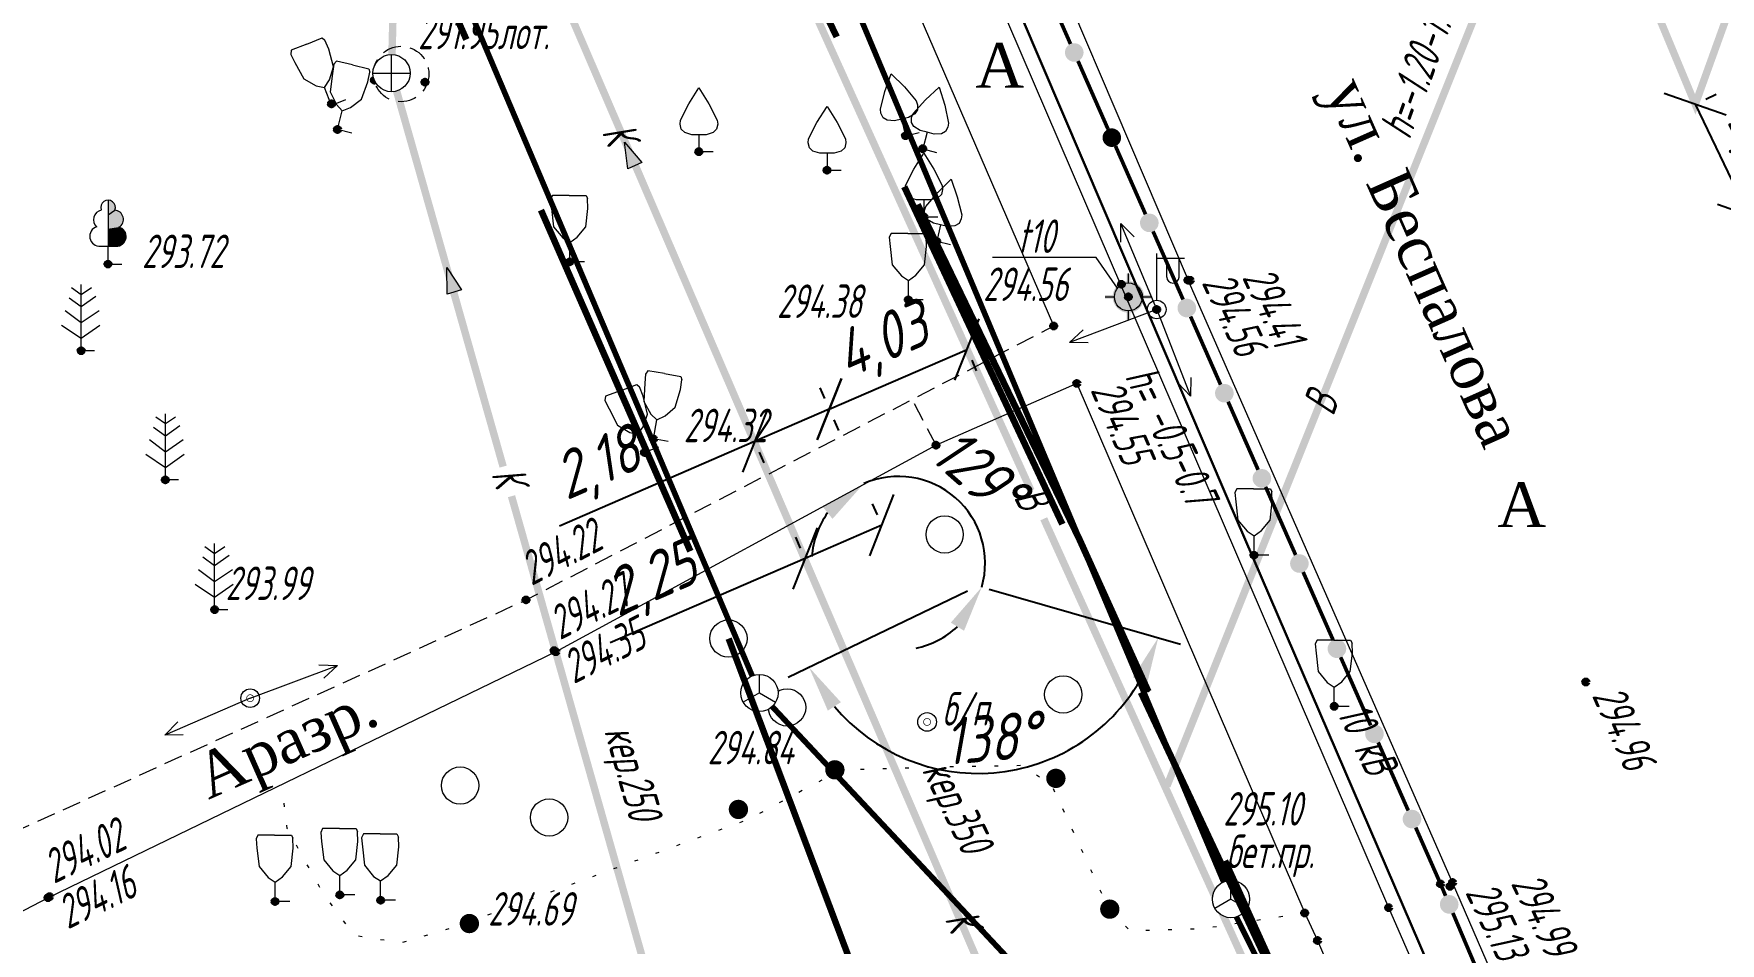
# Model space of a CAD drawing. Header units: metres. Extents: x 1687 to 3282, y 1191 to 1671.
# Drawn here: x 1969.23 to 2014.5, y 1267.86 to 1292.29 of the extents above; entities that cross this region are included whole.
import ezdxf

# ---------------------------------------------------------------- set-up
doc = ezdxf.new("R2010")
doc.units = ezdxf.units.M
doc.set_wipeout_variables(frame=1)
for name, pattern in [('71100000a', [1, 0, -1]), ('COMMUN', [6, 5, -1]), ('DASHED', [0.75, 0.5, -0.25])]:
    doc.linetypes.add(name, pattern=pattern)
for name, color, linetype, lineweight, transparency in [('31252100', 7, 'Continuous', 18, 0.65), ('51361800', 7, 'Continuous', 18, 0.65), ('51361960', 7, 'Continuous', 18, 0.65), ('51472300', 7, 'Continuous', 18, 0.65), ('51478610', 7, 'Continuous', 18, 0.65), ('71100000', 7, 'Continuous', 18, 0.65), ('71133100', 7, 'Continuous', 18, 0.65), ('71133200', 7, 'Continuous', 18, 0.65), ('71133300', 7, 'Continuous', 18, 0.65), ('71133600', 7, 'Continuous', 18, 0.65), ('82211000', 7, 'Continuous', 18, 0.65), ('Commun', 7, 'Continuous', 18, 0.65), ('ELE_SKLAD', 7, 'Continuous', 18, 0.65), ('GEO_POINTS', 7, 'Continuous', 18, 0.65), ('Otm', 7, 'Continuous', 18, 0.65), ('Sit', 7, 'Continuous', 18, 0.65), ('Text', 7, 'Continuous', 18, 0.65), ('Text_com', 7, 'Continuous', 18, 0.65), ('Us_znak', 7, 'Continuous', 18, 0.65), ('Us_znak_fon', 7, 'Continuous', 18, 0.65)]:
    doc.layers.add(name, color=color, linetype=linetype, lineweight=lineweight, transparency=transparency)
doc.styles.add('eskd', font='ESKD1.shx', dxfattribs={"width": 1.2, "oblique": 15})
doc.styles.get("Standard").update_dxf_attribs({"font": 'GOST_0.TTF', "oblique": 15})
doc.styles.add('style1', font='times.ttf', dxfattribs={"height": 1})
doc.linetypes.add('KABELww_500', pattern='A,0.0001,-0.4,[131,ltypeshp.shx,S=0.4,R=90,X=0.4,Y=-0.4],0.2,[131,ltypeshp.shx,S=0.2,R=90,X=0.4,Y=-0.2],3.6,[131,ltypeshp.shx,S=0.2,R=-90,X=-0.4,Y=0.2],0.2,[131,ltypeshp.shx,S=0.4,R=-90,X=-0.4,Y=0.4],-0.8,4,-0.4', length=9.6001)
doc.linetypes.add('ПОДЗ_ЛИНИИ_СВЯЗИ', pattern='A,4.8,-0.2,[133,ltypeshp.shx,S=0.2,R=0,X=-0.2,Y=0],-0.2,4.8,-2', length=12)
doc.dimstyles.new('ISO-25', dxfattribs={"dimtxt": 2.5, "dimasz": 2.5, "dimexe": 1.25, "dimexo": 0.625, "dimtad": 1, "dimtxsty": 'Standard', "dimcen": 2.5, "dimadec": 0, "dimazin": 0, "dimtfac": 1, "dimtmove": 0, "dimatfit": 3, "dimfxl": 1, "dimarcsym": 0})

# ---------------------------------------------------------------- blocks, each defined once
blk = doc.blocks.new('71133200')
for p, q in [((-0.9241449999999998, 3.560442), (-1.024145, 3.360442)), ((-1.024145, 3.360442), (-0.977382, 2.864397)), ((-0.977382, 2.864397), (-0.8618989999999997, 1.88241)), ((-0.02414499999999986, 3.560442), (-0.9241449999999998, 3.560442)), ((-0.02414499999999986, 3.560442), (0.875855, 3.560442)), ((0.8618990000000002, 1.88241), (0.9759740000000008, 2.864397)), ((0.875855, 3.560442), (0.9581639999999996, 3.395824)), ((0.9759740000000008, 2.864397), (0.9581639999999996, 3.395824)), ((-0.8618989999999997, 1.88241), (-0.3746159999999996, 1.28565)), ((0.4013749999999998, 1.321765000000001), (0.8618990000000002, 1.88241)), ((-0.3746159999999996, 1.28565), (0, 1.039723)), ((0, 1.039723), (0.4013749999999998, 1.321765000000001)), ((0, 0), (0, 1.039723)), ((0.7999999999999998, 0), (0, 0))]:
    blk.add_line(p, q)
at = {"style": 'eskd', "oblique": 14.99997778074544}
blk.add_attdef('Z', (1.873004, -0.2393559999999995), '', height=2, dxfattribs=at)
blk = doc.blocks.new('71133300')
for p, q in [((0, 0.9100000000000001), (0, 0)), ((0, 0), (0.7600000000000016, 0))]:
    blk.add_line(p, q)
blk.add_lwpolyline([(0, 0.9100000000000001), (-0.384999999999998, 0.9100000000000001), (-0.759999999999998, 1.03), (-0.9499999999999993, 1.21), (-1.009999999999998, 1.470000000000001), (-0.9899999999999984, 1.69), (-0.5399999999999991, 2.569999999999999), (0, 3.42), (0.5400000000000027, 2.569999999999999), (0.990000000000002, 1.69), (1.010000000000002, 1.470000000000001), (0.9500000000000011, 1.21), (0.7600000000000016, 1.03), (0.3850000000000016, 0.9100000000000001)], close=True)
at = {"style": 'eskd', "oblique": 15}
blk.add_attdef('Z', (1.770349589240578, -0.6904754853755968), '', height=2, dxfattribs=at)
blk = doc.blocks.new('71133600')
for p, q in [((-0.519999999999996, 3.393115678837148), (0, 3.023115678837144)), ((0, 3.023115678837144), (0.5500000000000114, 3.393115678837148)), ((-0.8599999999999994, 2.162792119360745), (0, 1.512792119360768)), ((0, 1.512792119360768), (0.960000000000008, 2.162792119360745))]:
    blk.add_line(p, q)
for points in [[(-0.6400000000000006, 2.838286342213593), (0, 2.368286342213594), (0, 2.368286342213594), (0.7800000000000011, 2.928286342213596)], [(0.710000000000008, 0), (0, 0), (0, 3.550000000000011)], [(-1.049999999999997, 1.380285714285719), (0, 0.6702857142857113), (1, 1.380285714285719)]]:
    blk.add_lwpolyline(points)
at = {"style": 'eskd', "oblique": 14.99997778074544}
blk.add_attdef('Z', (2.032692000000011, -0.1906359999999836), '', height=2, dxfattribs=at)
blk = doc.blocks.new('51478610')
at = {"style": 'eskd', "oblique": 14.99997778074544}
blk.add_attdef('Z', (1.107963238972067, -0.7778486796127226), '', height=2, dxfattribs=at)
at = {"color": 7}
blk.add_wipeout([(0.5, 0.04924570167858211), (0.4807852804032304, 0.14584462033754608), (0.4430942521080563, 0.23683881202754353), (0.3883753601944888, 0.31873142099205864), (0.3187314209920586, 0.3883753601944888), (0.2368388120275438, 0.4430942521080563), (0.1458446203375463, 0.48078528040323043), (0.04924570167858211, 0.5), (-0.04924570167858211, 0.5), (-0.1458446203375461, 0.48078528040323043), (-0.2368388120275435, 0.4430942521080563), (-0.3187314209920586, 0.3883753601944888), (-0.388375360194489, 0.3187314209920584), (-0.4430942521080565, 0.2368388120275433), (-0.4807852804032304, 0.14584462033754564), (-0.5, 0.049245701678581666), (-0.5, -0.049245701678582776), (-0.4807852804032302, -0.14584462033754697), (-0.4430942521080559, -0.23683881202754442), (-0.3883753601944884, -0.3187314209920593), (-0.3187314209920578, -0.3883753601944897), (-0.2368388120275426, -0.443094252108057), (-0.145844620337545, -0.4807852804032309), (-0.04924570167858078, -0.5000000000000001), (0.04924570167858366, -0.4999999999999998), (0.1458446203375476, -0.48078528040323), (0.2368388120275451, -0.4430942521080554), (0.31873142099206, -0.3883753601944877), (0.3883753601944901, -0.3187314209920571), (0.4430942521080572, -0.23683881202754176), (0.4807852804032311, -0.14584462033754408), (0.5, -0.04924570167857989)], dxfattribs=at)
at = {"color": 7, "const_width": 0.375}
blk.add_lwpolyline([(0.01250000000000018, 0.01250000000000018, 0.9999999999999999), (-0.01250000000000018, -0.01250000000000018, 0.9999999999999999), (0.01250000000000018, 0.01250000000000018)], format="xyb", close=True, dxfattribs=at)
blk.add_circle((0, 0), 0.5)
blk = doc.blocks.new('51472300')
for p, q in [((0, 0.5), (0, 3)), ((0, 2.75), (1.5, 2.75)), ((0.5381036342397927, 1.739763314943727), (0.5381036333739759, 2.75)), ((1.200000000865817, 1.739763314943738), (1.2, 2.75))]:
    blk.add_line(p, q)
at = {"color": 7}
for radius in [0.5, 0.05]:
    blk.add_circle((0, 0), radius, dxfattribs=at)
blk.add_arc((0.8690518175528048, 1.752226744164595), 0.3311827850389065, 182.1567261043474, 357.8432738956525)
at = {"oblique": 15}
blk.add_attdef('Z', (1.020656, -1.366005), '', height=2, dxfattribs=at)
blk = doc.blocks.new('71133100')
for p, q in [((-0.3900000000000006, 0.9599999999999795), (0.4299999999999926, 0.9599999999999795)), ((0, 0.9599999999999795), (0, 0)), ((0, 0), (0.75, 0))]:
    blk.add_line(p, q)
for centre, radius, start, end in [((-0.2600000000000051, 2.379999999999995), 0.52, 101.0899999999998, 227.21), ((0.009999999999990905, 3.039999999999992), 0.39, 339.5199999999999, 198.6199999999998), ((0.3299999999999983, 2.399999999999977), 0.5, 301.8700000000003, 85.62000000000019), ((-0.439004260884488, 1.495301853522051), 0.5375402235824269, 107.1058163821727, 275.2305686856806), ((0.4599999999999937, 1.47999999999999), 0.52, 267.0399999999998, 76.69999999999958)]:
    blk.add_arc(centre, radius, start, end)
at = {"style": 'eskd', "oblique": 14.99997778074544}
blk.add_attdef('Z', (1.702494000000002, -0.1733319999999878), '', height=2, dxfattribs=at)
blk = doc.blocks.new('*U54')
at = {"layer": '82211000', "linetype": 'Continuous', "ltscale": 0.5}
for points in [[(5192408.501337795, 4968896.596593067, 1), (5192408.702822406, 4968896.138986301, 1)], [(5192409.508760846, 4968894.30855924, 1), (5192409.710245457, 4968893.850952473, 1)], [(5192410.516183897, 4968892.020525412, 1), (5192410.717668508, 4968891.562918645, 1)], [(5192411.523606949, 4968889.732491584, 1), (5192411.72509156, 4968889.274884818, 1)], [(5192412.53103, 4968887.444457757, 1), (5192412.732514611, 4968886.986850991, 1)], [(5192413.538453052, 4968885.15642393, 1), (5192413.739937663, 4968884.698817164, 1)], [(5192414.545876103, 4968882.868390102, 1), (5192414.747360715, 4968882.410783336, 1)], [(5192415.553299156, 4968880.580356275, 1), (5192415.754783767, 4968880.122749508, 1)], [(5192416.560722207, 4968878.292322447, 1), (5192416.762206818, 4968877.83471568, 1)], [(5192417.568145258, 4968876.004288619, 1), (5192417.76962987, 4968875.546681853, 1)], [(5192418.571062081, 4968873.714308754, 1), (5192418.76603206, 4968873.253888611, 1)]]:
    blk.add_hatch(color=256, dxfattribs=at).paths.add_polyline_path(points, flags=0)
at = {"layer": '82211000', "linetype": 'Continuous', "ltscale": 0.5, "const_width": 0.1}
for points in [[(5192407.695399354, 4968898.427020129), (5192408.501337796, 4968896.596593067)], [(5192408.702822406, 4968896.138986302), (5192409.508760847, 4968894.30855924)], [(5192409.710245457, 4968893.850952474), (5192410.516183899, 4968892.020525413)], [(5192410.717668509, 4968891.562918647), (5192411.52360695, 4968889.732491585)], [(5192411.725091562, 4968889.27488482), (5192412.531030003, 4968887.444457758)], [(5192412.732514613, 4968886.986850993), (5192413.538453055, 4968885.156423931)], [(5192413.739937665, 4968884.698817166), (5192414.545876106, 4968882.868390104)], [(5192414.747360717, 4968882.410783338), (5192415.553299158, 4968880.580356277)], [(5192415.754783768, 4968880.122749511), (5192416.56072221, 4968878.292322449)], [(5192416.76220682, 4968877.834715683), (5192417.568145261, 4968876.004288621)], [(5192418.766032063, 4968873.253888614), (5192419.545911977, 4968871.412208045)]]:
    blk.add_lwpolyline(points, dxfattribs=at)
at = {"layer": '82211000', "linetype": 'Continuous', "ltscale": 0.5}
blk.add_lwpolyline([(5192417.769629871, 4968875.546681856, 0.1, 0.1, 0), (5192418.43619964, 4968874.03278541, 0.1, 0.1, 0), (5192418.571062085, 4968873.714308756, 0, 0, 0)], format="xyseb", dxfattribs=at)
blk = doc.blocks.new('51361800a')
at = {"style": 'eskd', "oblique": 15}
for tag, p in [('Z', (1.722340248429532, 1.399999999999949)), ('Z1', (1.722340248429532, -1.000000000000057)), ('Z2', (1.722340248429532, -3.400000000000063))]:
    blk.add_attdef(tag, p, '', height=2, dxfattribs=at)
at = {"color": 7}
blk.add_wipeout([(-0.09849140335716426, 1), (-0.2916892406750923, 0.9615705608064609), (-0.4736776240550874, 0.8861885042161126), (-0.6374628419841171, 0.7767507203889776), (-0.7767507203889779, 0.6374628419841168), (-0.886188504216113, 0.4736776240550866), (-0.9615705608064608, 0.2916892406750913), (-1, 0.09849140335716333), (-1, -0.09849140335716555), (-0.9615705608064604, -0.29168924067509416), (-0.8861885042161118, -0.47367762405508906), (-0.7767507203889766, -0.6374628419841184), (-0.6374628419841155, -0.7767507203889794), (-0.47367762405508557, -0.886188504216114), (-0.29168924067509006, -0.9615705608064617), (-0.0984914033571616, -1.0000000000000002), (0.09849140335716737, -0.9999999999999996), (0.29168924067509533, -0.96157056080646), (0.47367762405509045, -0.8861885042161108), (0.6374628419841197, -0.7767507203889754), (0.7767507203889802, -0.637462841984114), (0.8861885042161145, -0.47367762405508373), (0.9615705608064623, -0.2916892406750884), (1, -0.09849140335715978), (0.9999999999999994, 0.0984914033571691), (0.9615705608064595, 0.29168924067509705), (0.8861885042161098, 0.47367762405509195), (0.7767507203889744, 0.6374628419841213), (0.6374628419841127, 0.7767507203889812), (0.47367762405508246, 0.8861885042161153), (0.29168924067508656, 0.9615705608064626), (0.09849140335715804, 1.0000000000000009)], dxfattribs=at)
for p, q in [((0, -1), (0, 1)), ((-1, 0), (1, 0))]:
    blk.add_line(p, q)
blk.add_circle((0, 0), 1)
blk = doc.blocks.new('51361960a')
at = {"style": 'eskd', "oblique": 15}
for tag, p in [('Z', (1.722340248429532, 1.399999999999949)), ('Z1', (1.722340248429532, -1.000000000000057)), ('Z2', (1.722340248429532, -3.400000000000063))]:
    blk.add_attdef(tag, p, '', height=2, dxfattribs=at)
at = {"color": 7}
blk.add_wipeout([(-0.09849140335716426, 1), (-0.2916892406750923, 0.9615705608064609), (-0.4736776240550874, 0.8861885042161126), (-0.6374628419841171, 0.7767507203889776), (-0.7767507203889779, 0.6374628419841168), (-0.886188504216113, 0.4736776240550866), (-0.9615705608064608, 0.2916892406750913), (-1, 0.09849140335716333), (-1, -0.09849140335716555), (-0.9615705608064604, -0.29168924067509416), (-0.8861885042161118, -0.47367762405508906), (-0.7767507203889766, -0.6374628419841184), (-0.6374628419841155, -0.7767507203889794), (-0.47367762405508557, -0.886188504216114), (-0.29168924067509006, -0.9615705608064617), (-0.0984914033571616, -1.0000000000000002), (0.09849140335716737, -0.9999999999999996), (0.29168924067509533, -0.96157056080646), (0.47367762405509045, -0.8861885042161108), (0.6374628419841197, -0.7767507203889754), (0.7767507203889802, -0.637462841984114), (0.8861885042161145, -0.47367762405508373), (0.9615705608064623, -0.2916892406750884), (1, -0.09849140335715978), (0.9999999999999994, 0.0984914033571691), (0.9615705608064595, 0.29168924067509705), (0.8861885042161098, 0.47367762405509195), (0.7767507203889744, 0.6374628419841213), (0.6374628419841127, 0.7767507203889812), (0.47367762405508246, 0.8861885042161153), (0.29168924067508656, 0.9615705608064626), (0.09849140335715804, 1.0000000000000009)], dxfattribs=at)
blk.add_wipeout([(-0.09849140335716426, 1), (-0.2916892406750923, 0.9615705608064609), (-0.4736776240550874, 0.8861885042161126), (-0.6374628419841171, 0.7767507203889776), (-0.7767507203889779, 0.6374628419841168), (-0.886188504216113, 0.4736776240550866), (-0.9615705608064608, 0.2916892406750913), (-1, 0.09849140335716333), (-1, -0.09849140335716555), (-0.9615705608064604, -0.29168924067509416), (-0.8861885042161118, -0.47367762405508906), (-0.7767507203889766, -0.6374628419841184), (-0.6374628419841155, -0.7767507203889794), (-0.47367762405508557, -0.886188504216114), (-0.29168924067509006, -0.9615705608064617), (-0.0984914033571616, -1.0000000000000002), (0.09849140335716737, -0.9999999999999996), (0.29168924067509533, -0.96157056080646), (0.47367762405509045, -0.8861885042161108), (0.6374628419841197, -0.7767507203889754), (0.7767507203889802, -0.637462841984114), (0.8861885042161145, -0.47367762405508373), (0.9615705608064623, -0.2916892406750884), (1, -0.09849140335715978), (0.9999999999999994, 0.0984914033571691), (0.9615705608064595, 0.29168924067509705), (0.8861885042161098, 0.47367762405509195), (0.7767507203889744, 0.6374628419841213), (0.6374628419841127, 0.7767507203889812), (0.47367762405508246, 0.8861885042161153), (0.29168924067508656, 0.9615705608064626), (0.09849140335715804, 1.0000000000000009)], dxfattribs=at)
for q in [(0, 1), (-0.8670139439850004, -0.4982838758534456), (0.8670139439850004, -0.4982838758534456)]:
    blk.add_line((0, 0), q)
blk.add_circle((0, 0), 1)
blk = doc.blocks.new('31252100a')
blk.add_circle((0, 0), 1)
blk = doc.blocks.new('KOVER')
at = {"layer": 'Us_znak', "lineweight": -2}
blk.add_hatch(color=0, dxfattribs=at).paths.add_polyline_path([(-0.21, 0, 1), (0.21, 0, 1)])
at = {"layer": 'Us_znak_fon', "true_color": 0xffffff}
blk.add_hatch(color=7, dxfattribs=at).paths.add_polyline_path([(-0.2599999999999909, 0, 1), (0.2599999999999909, 0, 1)])
at = {"layer": 'Us_znak', "color": 0, "lineweight": -2}
blk.add_circle((0, 0), 0.21, dxfattribs=at)
blk = doc.blocks.new('NAPR')
at = {"layer": 'Us_znak', "color": 0, "linetype": 'Continuous', "lineweight": -2}
for p, q in [((-0.190689736049535, 2.037790713467984), (0, 2.5)), ((0.1889376125436684, 2.037071734972415), (0, 2.500000000007276))]:
    blk.add_line(p, q, dxfattribs=at)
blk.add_lwpolyline([(0, 0), (0, 2.5)], dxfattribs=at)
blk = doc.blocks.new('POINT')
at = {"layer": 'Us_znak', "linetype": 'Continuous', "lineweight": -2}
h = blk.add_hatch(color=0, dxfattribs=at)
edge = h.paths.add_edge_path()
edge.add_arc((0, 0), 0.05, 0, 360)
at = {"layer": 'Us_znak_fon', "linetype": 'Continuous', "true_color": 0xffffff}
blk.add_hatch(color=7, dxfattribs=at).paths.add_polyline_path([(-0.422048575401277, 0.05000000000291038, -0.3467079223857262), (-0.0499999999992724, 0.422048575404915), (-0.04999999999563443, 0.625000000007276), (0.05000000000291038, 0.625), (0.0499999999992724, 0.422048575404915, -0.3467079223857263), (0.422048575401277, 0.05000000000291038), (0.625, 0.05000000000291038), (0.625, -0.04999999999563443), (0.422048575401277, -0.05000000000291038, -0.3467079223857263), (0.0499999999992724, -0.422048575404915), (0.0499999999992724, -0.624999999992724), (-0.04999999999563443, -0.624999999992724), (-0.0499999999992724, -0.422048575404915, -0.3467079223857263), (-0.422048575401277, -0.05000000000291038), (-0.625, -0.04999999999563443), (-0.625, 0.05000000000291038)])
at = {"layer": 'Us_znak', "color": 0, "linetype": 'Continuous', "lineweight": -2}
for p, q in [((0, 0.375), (0, 0.625)), ((-0.625, 0), (-0.375, 0)), ((0.375, 0), (0.625, 0)), ((0, -0.625), (0, -0.375))]:
    blk.add_line(p, q, dxfattribs=at)
for radius in [0.375, 0.05]:
    blk.add_circle((0, 0), radius, dxfattribs=at)
blk = doc.blocks.new('A$C52264BE2')
at = {"layer": 'Sit'}
h = blk.add_hatch(color=32, dxfattribs=at)
h.dxf.hatch_style = 1
h.paths.add_polyline_path([(1.671724021434784e-06, 0.3742285314947367), (0.7135422918945551, 0.4429369093850255), (0.1499244915321469, -3.304332494735718e-06)])
at = {"layer": 'Sit', "color": 32, "elevation": 285.3083263492}
blk.add_lwpolyline([(1.671724021434784e-06, 0.3742285314947367), (0.7135422918945551, 0.4429369093850255), (0.1499244915321469, -3.304332494735718e-06), (1.671724021434784e-06, 0.3742285305634141)], dxfattribs=at)
blk = doc.blocks.new('_Oblique')
at = {"color": 0, "linetype": 'ByBlock', "lineweight": -2}
blk.add_line((-0.5, -0.5), (0.5, 0.5), dxfattribs=at)
blk = doc.blocks.new('*D116')
at = {"color": 0, "lineweight": -2, "transparency": 16777216}
for p, q in [((2014.114752681583, 1290.533440732169), (2014.396298049282, 1290.669044773137)), ((2013.833207313884, 1290.3978366912), (2015.265948623016, 1287.423134198445)), ((2015.547493990716, 1287.558738239414), (2015.829039358415, 1287.694342280382))]:
    blk.add_line(p, q, dxfattribs=at)
at = {"layer": 'Defpoints', "color": 0, "transparency": 16777216}
for p in [(2013.833207313884, 1290.3978366912, 289.2825711226045), (2015.265948623016, 1287.423134198445), (2015.265948623016, 1287.423134198445)]:
    blk.add_point(p, dxfattribs=at)
at = {"color": 0, "lineweight": -2, "transparency": 16777216, "xscale": 1.25, "yscale": 1.25, "zscale": 1.25}
for p, rotation in [((2013.833207313884, 1290.3978366912), 115.7174140466371), ((2015.265948623016, 1287.423134198445), 295.7174140466371)]:
    blk.add_blockref('_Oblique', p, dxfattribs=dict(at, rotation=rotation))
at = {"color": 0, "transparency": 16777216, "insert": (2015.478677681857, 1289.35797878002), "char_height": 1.25, "attachment_point": 5, "rotation": 295.71741404663715}
blk.add_mtext('3,3', dxfattribs=at)
blk = doc.blocks.new('*D117')
at = {"color": 0, "lineweight": -2, "transparency": 16777216}
for p, q in [((1990.58507597578, 1282.208234422459), (1994.282904679829, 1283.810452950822)), ((1994.407145650419, 1283.523711898256), (1994.531386621008, 1283.236970845689)), ((1990.460835005191, 1282.494975475025), (1990.336594034602, 1282.781716527592))]:
    blk.add_line(p, q, dxfattribs=at)
at = {"layer": 'Defpoints', "color": 0, "transparency": 16777216}
for p in [(1994.282904679829, 1283.810452950822), (1994.282904679829, 1283.810452950822), (1990.58507597578, 1282.208234422459)]:
    blk.add_point(p, dxfattribs=at)
at = {"color": 0, "lineweight": -2, "transparency": 16777216, "xscale": 1.25, "yscale": 1.25, "zscale": 1.25}
for p, rotation in [((1994.282904679829, 1283.810452950822), 23.42642413106863), ((1990.58507597578, 1282.208234422459), 203.4264241310686)]:
    blk.add_blockref('_Oblique', p, dxfattribs=dict(at, rotation=rotation))
at = {"color": 0, "transparency": 16777216, "insert": (1992.02399512486, 1283.95558916011), "char_height": 1.25, "attachment_point": 5, "rotation": 23.42642413106862}
blk.add_mtext('4,03', dxfattribs=at)
blk = doc.blocks.new('*D195')
at = {"color": 0, "lineweight": -2, "transparency": 16777216}
for p, q in [((1994.878021777976, 1277.372650207735), (2000.017787112835, 1275.899160295257)), ((1994.296077266961, 1277.323165878184), (1989.47889601566, 1275.00300963092))]:
    blk.add_line(p, q, dxfattribs=at)
blk.add_arc((1994.577622634659, 1277.458769919153), 5.03430841433405, 219.980542680695, 329.7401066435711, dxfattribs=at)
at = {"color": 0, "transparency": 16777216}
for points in [[(1998.734409958873, 1275.003697106101), (1999.117588042078, 1274.840033830859), (1999.416988826202, 1276.071399718093)], [(1990.544998441815, 1274.111083147668), (1990.895041452647, 1274.337094213059), (1990.041986751059, 1275.274217712858)]]:
    blk.add_solid(points, dxfattribs=at)
at = {"layer": 'Defpoints', "color": 0, "transparency": 16777216}
for p in [(2084.220923617706, 1320.634738177579, 292.9877410647957), (1992.438224675386, 1278.072101677782, 291.130416387827), (1994.577622634659, 1277.458769919153, 291.1930625278905), (1994.577622634659, 1277.458769919153, 291.1930625278905), (1993.006291408853, 1272.675969548091)]:
    blk.add_point(p, dxfattribs=at)
at = {"color": 0, "transparency": 16777216, "insert": (1994.924732790867, 1273.37669278573), "char_height": 1.25, "attachment_point": 5, "rotation": 4.860324662134145}
blk.add_mtext('138°', dxfattribs=at)
blk = doc.blocks.new('*D196')
at = {"color": 0, "lineweight": -2, "transparency": 16777216}
blk.add_line((1994.878021777977, 1277.372650207736), (1995.279183186492, 1277.257643539101), dxfattribs=at)
for start, end in [(344.0032352776352, 113.4264241310712), (144.5401193410968, 175.6538145511223), (281.775844857584, 312.8895400676096)]:
    blk.add_arc((1992.438224675387, 1278.072101677782), 2.3303996889566, start, end, dxfattribs=at)
at = {"color": 0, "transparency": 16777216}
for points in [[(1990.409001871637, 1279.58598655676), (1990.671124149198, 1279.262099195602), (1991.511725093891, 1280.210409708861)], [(1993.846733264389, 1276.47371439155), (1994.201796132377, 1276.255674324391), (1994.678384899859, 1277.429882961937)]]:
    blk.add_solid(points, dxfattribs=at)
at = {"layer": 'Defpoints', "color": 0, "transparency": 16777216}
for p in [(1968.318069133726, 1333.740040806636, 289.5427828782886), (1994.511954921093, 1279.135307009941), (1992.438224675387, 1278.072101677782, 291.130416387827), (1992.438224675387, 1278.072101677782, 291.130416387827), (1994.57762263466, 1277.458769919154, 291.1930625278905)]:
    blk.add_point(p, dxfattribs=at)
at = {"color": 0, "transparency": 16777216, "insert": (1994.594408413443, 1280.527715667159), "char_height": 1.25, "attachment_point": 5, "rotation": 318.71482970435045}
blk.add_mtext('129°', dxfattribs=at)
blk = doc.blocks.new('*D197')
at = {"color": 0, "lineweight": -2, "transparency": 16777216}
for p, q in [((1991.877392386265, 1279.366470517085), (1991.747882579639, 1279.665371741806)), ((1989.815722799, 1278.473177323578), (1989.686212992374, 1278.772078548299)), ((1991.996364520818, 1279.091889636673), (1989.934694933552, 1278.198596443166)), ((1989.934694933552, 1278.198596443166), (1984.702437195579, 1275.931530831453))]:
    blk.add_line(p, q, dxfattribs=at)
at = {"layer": 'Defpoints', "color": 0, "transparency": 16777216}
for p in [(1991.996364520818, 1279.091889636673), (1992.001633356855, 1279.079729464518), (1989.93996376959, 1278.186436271011)]:
    blk.add_point(p, dxfattribs=at)
at = {"color": 0, "lineweight": -2, "transparency": 16777216, "xscale": 1.25, "yscale": 1.25, "zscale": 1.25}
for p, rotation in [((1991.996364520818, 1279.091889636673), 23.42642413107235), ((1989.934694933552, 1278.198596443166), 203.4264241310723)]:
    blk.add_blockref('_Oblique', p, dxfattribs=dict(at, rotation=rotation))
at = {"color": 0, "transparency": 16777216, "insert": (1985.838438684827, 1277.547635496157), "char_height": 1.25, "attachment_point": 5, "rotation": 23.42642413107235}
blk.add_mtext('2,25', dxfattribs=at)
blk = doc.blocks.new('*D198')
at = {"color": 0, "lineweight": -2, "transparency": 16777216}
for p, q in [((1990.58507597578, 1282.208234422459), (1988.580729270576, 1281.339778448598)), ((1990.70931694637, 1281.921493369892), (1990.833557916959, 1281.634752317325)), ((1988.580729270576, 1281.339778448598), (1983.337650714542, 1279.068024324632)), ((1988.704970241165, 1281.053037396032), (1988.829211211755, 1280.766296343465))]:
    blk.add_line(p, q, dxfattribs=at)
at = {"layer": 'Defpoints', "color": 0, "transparency": 16777216}
for p in [(1990.58507597578, 1282.208234422459), (1990.58507597578, 1282.208234422459), (1988.580729270576, 1281.339778448598)]:
    blk.add_point(p, dxfattribs=at)
at = {"color": 0, "lineweight": -2, "transparency": 16777216, "xscale": 1.25, "yscale": 1.25, "zscale": 1.25}
for p, rotation in [((1990.58507597578, 1282.208234422459), 23.42642413107257), ((1988.580729270576, 1281.339778448598), 203.4264241310726)]:
    blk.add_blockref('_Oblique', p, dxfattribs=dict(at, rotation=rotation))
at = {"color": 0, "transparency": 16777216, "insert": (1984.39172618877, 1280.648631569168), "char_height": 1.25, "attachment_point": 5, "rotation": 23.42642413107257}
blk.add_mtext('2,18', dxfattribs=at)

msp = doc.modelspace()

# ---------------------------------------------------------------- hatches: boundary and pattern name
at = {"layer": 'Sit'}
h = msp.add_hatch(color=256, dxfattribs=at)
h.dxf.hatch_style = 1
h.paths.add_polyline_path([(1971.620966322701, 1287.380791452213), (1971.226301707308, 1287.257732510998), (1971.225464261118, 1287.821347848943, -0.5228034072683153), (1971.403938346523, 1287.555435275159, -0.3043793224776067)])
h.paths.add_polyline_path([(1971.620966322701, 1287.380791452213), (1971.226301707308, 1287.257732510998), (1971.226601132173, 1287.056214848033), (1971.50711217707, 1287.099400043919, -0.01099696676183014), (1971.51818038335, 1287.0965252197, 0.3365076335273809)])
h = msp.add_hatch(color=256, dxfattribs=at)
h.dxf.hatch_style = 1
h.paths.add_polyline_path([(1971.50711217707, 1287.099400043919), (1971.226601132173, 1287.056214848033), (1971.226959289032, 1286.815169672913), (1971.704730622451, 1286.882830173208, 0.3087846889623667)])
h = msp.add_hatch(color=256, dxfattribs=at)
h.dxf.hatch_style = 1
h.paths.add_polyline_path([(1971.704730622451, 1286.882830173208), (1971.226959289032, 1286.815169672913), (1971.227105851266, 1286.716530659667), (1971.62404640017, 1286.655689391739, 0.2457748017086926)])
h = msp.add_hatch(color=256, dxfattribs=at)
h.dxf.hatch_style = 1
h.paths.add_polyline_path([(1971.401230011116, 1286.689841689042), (1971.227105851266, 1286.716530659667), (1971.227299245055, 1286.586373537279), (1971.43387316538, 1286.58672042141, 0.05810542000629457), (1971.49397454502, 1286.590597430675)])
h = msp.add_hatch(color=256, dxfattribs=at)
h.dxf.hatch_style = 1
h.paths.add_polyline_path([(1971.62404640017, 1286.655689391739), (1971.401230011116, 1286.689841689042), (1971.49397454502, 1286.590597430675, 0.1427036652713423)])

# ---------------------------------------------------------------- linework, layer by layer
msp.add_line((1998.915128007452, 1275.175425206998), (1999.157612495202, 1274.610951897538))
at = {"color": 192, "linetype": 'ПОДЗ_ЛИНИИ_СВЯЗИ', "lineweight": 60, "ltscale": 0.4, "const_width": 0.15, "flags": 128}
for points, elevation in [([(1947.97291465288, 1370.624596554286), (1988.709690229017, 1274.585269747733), (2003.908030525762, 1258.353701247333), (2021.278813751395, 1216.797030316166)], 290.4811040063), ([(1971.987581194359, 1338.976477750077), (2001.171832085568, 1269.507340902894)], 290.0736905923), ([(2007.880588190611, 1255.720735930337), (2001.514378152769, 1268.566835929139)], 295.6194732103)]:
    msp.add_lwpolyline(points, dxfattribs=dict(at, elevation=elevation))
at = {"layer": '71100000', "linetype": '71100000a', "ltscale": 0.5, "elevation": 294.5481660368, "flags": 128}
msp.add_lwpolyline([(2003.349582635778, 1268.669518938719), (2000.590454546716, 1268.245700458496), (1998.652170183118, 1268.193906835711), (1998.076931317318, 1268.807928947232), (1996.556089963745, 1272.113278503961), (1995.742668526228, 1272.634438461124), (1993.570464028958, 1272.592603744439), (1990.884317124243, 1272.51092099069), (1988.383147658761, 1271.173137633561), (1981.464635315332, 1268.638409139088), (1980.715040374528, 1268.350830113015), (1979.086869781818, 1267.867151407956), (1977.828196225669, 1268.073141136638), (1976.990679970923, 1269.211640209391), (1976.030251136031, 1270.94401623538), (1975.887297863122, 1272.128041299491)], dxfattribs=at)
at = {"layer": 'Commun', "color": 1, "linetype": 'KABELww_500', "lineweight": 30, "flags": 128}
msp.add_lwpolyline([(1902.299659994412, 1508.452588409617), (1907.246930196862, 1496.627560992225), (1915.093959021363, 1478.44932114376), (1925.832826772686, 1453.741136848426), (1943.820481869373, 1411.453930345795), (1947.766960008982, 1402.431950218475), (1954.319795808736, 1387.493199938408), (1973.028921464439, 1345.147971390246), (1987.375446612928, 1312.338856543845), (2001.279044277016, 1279.81035333915), (2013.18455156682, 1252.155268741271), (2013.18455156682, 1252.155268741271)], dxfattribs=at)
at = {"layer": 'Commun', "color": 106, "linetype": 'COMMUN', "ltscale": 0.7, "const_width": 0.2, "flags": 128}
for points, elevation in [([(1918.769665178824, 1458.569052572793), (1942.400369947757, 1406.525521620608), (1971.096070677954, 1335.054204639478), (1995.998675351943, 1280.023163822911)], 288.0145352524), ([(1999.649311212804, 1272.086075318477), (2012.572125949878, 1304.400894417859)], 285.3805965715), ([(1996.342293360251, 1279.263819291687), (2009.990749617088, 1249.102767338476)], 288.0145352524)]:
    msp.add_lwpolyline(points, dxfattribs=dict(at, elevation=elevation))
at = {"layer": 'Commun', "color": 32, "linetype": 'COMMUN', "ltscale": 0.7, "const_width": 0.2, "flags": 128}
for points, elevation in [([(2007.218414116632, 1306.280834932311), (2013.833207313884, 1290.3978366912), (2015.840978961419, 1295.970390141441)], 289.2825711226045), ([(1979.123215614799, 1302.755414178095), (1978.843701205197, 1291.736364243052)], 293.413288501), ([(1978.96783627754, 1290.753741673625), (1981.82781540228, 1280.665249115287)], 293.413288501), ([(1982.052960790675, 1279.871055354795), (1991.534396303799, 1246.425569409936)], 293.413288501)]:
    msp.add_lwpolyline(points, dxfattribs=dict(at, elevation=elevation))
msp.add_lwpolyline([(1979.336743952687, 1302.797323708854), (1996.183466524798, 1263.632866145543), (2001.723892562072, 1251.526788119658)], dxfattribs=at)
at = {"layer": 'GEO_POINTS', "lineweight": 60}
for centre in [(1978.371573725696, 1291.047556307598, 293.7031842528), (1979.731503495927, 1290.99290270774, 293.7425591883), (1977.219030695948, 1290.409585677518, 293.6901129814), (1977.381207525711, 1289.721107877291, 293.732743539), (1992.628349225949, 1289.553945217713, 293.9595157598), (1987.082765185255, 1289.127267437487, 294.4132376444), (1993.092124835569, 1289.206421687699, 294.0499035857), (1990.523729056101, 1288.627780237666, 293.9922849955), (1993.120814835634, 1287.373372657656, 294.0426280907), (1993.468023975361, 1286.717433967127, 294.1292602612), (1971.217299245279, 1286.106373536832, 293.7200403355), (1983.614904955942, 1286.165624076932, 293.9898198004), (1998.42677372599, 1285.564382647595, 294.4674244343), (2000.215048805791, 1285.674608737661, 294.5574351937), (2000.275575435701, 1285.670359527192, 294.4072198646), (1992.70763520522, 1285.148392707541, 294.3794868569), (1998.614822575803, 1285.224743997178, 294.5594333731), (1999.374596295859, 1284.886404217652, 294.4894455079), (1996.608290345389, 1284.444157367072, 294.4847077455), (1970.49945992602, 1283.778501557617, 293.5583660356), (1997.228671615924, 1282.900179037324, 294.5481660368), (1985.863466645572, 1281.40940436764, 294.3189469898), (1985.624153425898, 1281.045500067494, 294.3377841667), (1993.449336975794, 1281.240324077628, 294.5366406615), (1972.759936305675, 1280.309179107158, 293.9176784222), (2001.987587655875, 1278.288404257468, 294.8785846274), (1982.442946325968, 1277.084864487371, 294.2198672675), (1974.081337056104, 1276.821353797301, 293.9932882735), (1983.197905825432, 1275.720830047003, 294.2718265811), (1983.242468445543, 1275.692052217631, 294.3473328051), (2010.895305125955, 1274.878310357652, 294.96446467), (1975.037198335845, 1274.444185477181, 295.4462152481), (2004.14105749594, 1274.224599447532, 295.1023200886), (1993.209955736044, 1273.80658879733, 300.9279900114), (1990.73461649565, 1272.520393147564, 294.8403771393), (1977.442122185584, 1269.159942517488, 293.8734888306), (2006.995215325597, 1269.455080947339, 295.0589637029), (2007.249951105546, 1269.389813296928, 295.1333674558), (2007.316963215339, 1269.492101787089, 294.9922486893), (1969.608658376131, 1269.085672746844, 294.0168599447), (1969.649955055657, 1269.111774957239, 294.1598076652), (1975.704808046091, 1268.983154816984, 294.5715611932), (1978.538514765892, 1269.016383237637, 293.8816885019), (1998.114837556127, 1268.777730687021, 294.869542317), (2001.213825355265, 1269.05032705745, 295.1037405667), (2005.599965075943, 1268.818136677577, 295.1433164596), (1980.921276225689, 1268.390412607661, 294.6866339301), (2003.347494576107, 1268.673997227534, 295.1754286886), (2003.692508755233, 1267.934040847666, 295.1583190147)]:
    msp.add_circle(centre, 0.06, dxfattribs=at)
at = {"layer": 'Sit', "flags": 128}
for points, elevation in [([(1989.877076975982, 1309.7994475369), (1988.286564446035, 1309.126404936856), (1993.689398245867, 1296.533087057493), (2005.599965075943, 1268.818136677577), (2013.343470365721, 1251.076766567736)], 293.4998814086), ([(1989.877076975982, 1309.7994475369), (1995.128207035344, 1297.612874737441), (2000.215048805791, 1285.674608737661), (2000.215048805791, 1285.674608737661)], 293.4998814086), ([(1996.608290345389, 1284.444157367072), (1991.874697376024, 1295.411529207102), (1986.7547747772, 1307.40036125338), (1986.524862695466, 1307.302175537183)], 293.9698570304), ([(1971.225464261118, 1287.821347849875), (1971.227299245055, 1286.586373537279)], 293.7200403355), ([(1971.226043309997, 1287.431638449862), (1971.401391992326, 1287.555643404334)], 293.7200403355), ([(1971.227105851266, 1286.716530659667), (1971.227299245055, 1286.586373537279)], 293.7200403355), ([(1971.227299245055, 1286.586373537279), (1971.43387316538, 1286.58672042141)], 293.7200403355), ([(1998.321120659802, 1285.457905280835), (1997.751364981737, 1286.285578184261), (1994.964935357663, 1286.285578184261)], 294.5594333731), ([(2014.125724625755, 1253.765320477507), (2007.316963215339, 1269.492101787089), (2000.215048805791, 1285.674608737661)], 295.558394932), ([(1997.228671615924, 1282.900179037324), (1993.449336975794, 1281.240324077628)], 294.5481660368), ([(1997.228671615924, 1282.900179037324), (2003.347494576107, 1268.673997227534), (2003.692508755233, 1267.934040847666), (2011.59711863378, 1249.403046541347)], 294.5481660368), ([(1993.449336975794, 1281.240324077628), (1983.242468445543, 1275.692052217631), (1969.608658376131, 1269.085672746844), (1967.287857540864, 1267.874031969777)], 294.5366406615)]:
    msp.add_lwpolyline(points, dxfattribs=dict(at, elevation=elevation))
at = {"layer": 'Sit', "linetype": 'DASHED', "flags": 128}
for points, elevation in [([(1968.650253925453, 1270.827412006876), (1982.442946325968, 1277.084864487371), (1996.608290345389, 1284.444157367072)], 293.9698570304), ([(1993.449336975794, 1281.240324077628), (1992.810039315354, 1282.470859597868)], 294.5366406615)]:
    msp.add_lwpolyline(points, dxfattribs=dict(at, elevation=elevation))
at = {"layer": 'Sit', "linetype": 'DASHED'}
msp.add_circle((1979.088056749645, 1291.211728102027, 293.7031842528), 0.7448458908957803, dxfattribs=at)

# ---------------------------------------------------------------- block references
at = {"layer": '31252100', "color": 7, "xscale": 0.5, "yscale": 0.5, "zscale": 0.5}
for p in [(1993.682711108569, 1278.843574804685), (1987.877507046777, 1276.047602887696), (1989.451204138789, 1274.195278377703), (1996.865102195162, 1274.544765885419), (1980.673450781945, 1272.098281475215), (1983.062733903508, 1271.239856227732)]:
    msp.add_blockref('31252100a', p, dxfattribs=at)
at = {"layer": '51472300', "color": 7, "xscale": 0.5, "yscale": 0.5, "zscale": 0.5}
msp.add_blockref('51472300', (1999.374596292134, 1284.886404232553, 294.4894455079), dxfattribs=at)
at = {"layer": '71133100', "color": 7, "xscale": 0.5, "yscale": 0.5, "zscale": 0.5}
msp.add_blockref('71133100', (1971.217299245279, 1286.106373536832, 293.7200403355), dxfattribs=at)
at = {"layer": '71133200', "color": 7}
for p, xscale, yscale, zscale, rotation in [((1977.221772913802, 1290.367464824079, 293.6901129814), 0.4999999999999999, 0.4999999999999999, 0.4999999999999999, 21.66362748197665), ((1977.381207525711, 1289.721107877291, 293.732743539), 0.4999999999999998, 0.4999999999999998, 0.4999999999999998, 346.4226681473223), ((1985.863466645572, 1281.40940436764, 294.3189469898), 0.4999999999999998, 0.4999999999999998, 0.4999999999999998, 350.0626240668812), ((1985.624153425898, 1281.045500067494, 294.3377841667), 0.4999999999999999, 0.4999999999999999, 0.4999999999999999, 20.24725171693691)]:
    msp.add_blockref('71133200', p, dxfattribs=dict(at, xscale=xscale, yscale=yscale, zscale=zscale, rotation=rotation))
at = {"layer": '71133200', "color": 7, "xscale": 0.5, "yscale": 0.5, "zscale": 0.5}
for p in [(1983.614904955942, 1286.165624076932, 293.9898198004), (1992.70763520522, 1285.148392707541, 294.3794868569), (2001.987587655875, 1278.288404257468, 294.8785846274), (2004.14105749594, 1274.224599447532, 295.1023200886), (1975.704808046091, 1268.983154816984, 294.5715611932), (1977.442122185584, 1269.159942517488, 293.8734888306), (1978.538514765892, 1269.016383237637, 293.8816885019)]:
    msp.add_blockref('71133200', p, dxfattribs=at)
at = {"layer": '71133300', "color": 7, "xscale": 0.5, "yscale": 0.5, "zscale": 0.5}
for p, rotation in [((1992.628349225949, 1289.553945217713, 293.9595157598), 13.04970404407688), ((1993.092124835569, 1289.206421687699, 294.0499035857), 345.0004655841137), ((1993.468023975361, 1286.717433967127, 294.1292602612), 346.947715299882)]:
    msp.add_blockref('71133300', p, dxfattribs=dict(at, rotation=rotation))
for p in [(1987.082765185255, 1289.127267437487, 294.4132376444), (1990.523729056101, 1288.627780237666, 293.9922849955), (1993.120814835634, 1287.373372657656, 294.0426280907)]:
    msp.add_blockref('71133300', p, dxfattribs=at)
at = {"layer": '71133600', "color": 7, "xscale": 0.5, "yscale": 0.5, "zscale": 0.5}
for p in [(1970.49945992602, 1283.778501557617, 293.5583660356), (1972.759936305675, 1280.309179107158, 293.9176784222), (1974.081337056104, 1276.821353797301, 293.9932882735)]:
    msp.add_blockref('71133600', p, dxfattribs=at)
at = {"layer": 'Sit', "color": 7}
for p, rotation in [((1985.553776186872, 1288.681456869899, -285.3083263492), 91.91052808722874), ((1980.695059746485, 1285.268789945601, -285.3083263492), 85.26539304535838)]:
    msp.add_blockref('A$C52264BE2', p, dxfattribs=dict(at, rotation=rotation))
at = {"layer": 'Sit', "color": 7, "linetype": 'Continuous', "rotation": 22.63254919406308}
msp.add_blockref('NAPR', (1999.374596291203, 1284.886404229759, 294.4894455079), dxfattribs=at)
at = {"layer": 'Sit', "color": 7, "linetype": 'Continuous'}
for name, p in [('POINT', (1998.614822575803, 1285.224743997178, 294.5594333731)), ('KOVER', (1990.73461649565, 1272.520393147564, 294.8403771393)), ('KOVER', (1996.66748345362, 1272.291299542843, 294.869542317)), ('KOVER', (1988.144633825849, 1271.456443068071, 294.9941203485)), ('KOVER', (1998.114837556127, 1268.777730687021, 294.869542317)), ('KOVER', (1980.921276225689, 1268.390412607661, 294.6866339301))]:
    msp.add_blockref(name, p, dxfattribs=at)
at = {"layer": 'Sit', "color": 7, "linetype": 'Continuous', "xscale": -1}
for p, rotation in [((1999.374596283752, 1284.886404211133, 294.4894455079), 110.7543291791047), ((1999.37459628934, 1284.886404235347, 294.4894455079), 201.3055858978623)]:
    msp.add_blockref('NAPR', p, dxfattribs=dict(at, rotation=rotation))

# ---------------------------------------------------------------- texts
at = {"layer": 'ELE_SKLAD', "oblique": 13, "width": 0.8}
msp.add_text('t10', height=0.9, dxfattribs=at).set_placement((1995.650553101655, 1286.405904927722, -0.7103391258000329))
at = {"layer": 'Otm', "oblique": 13, "width": 0.8}
for s, p in [('293.72', (1972.133524453248, 1285.998534758075, 293.7200403355)), ('294.56', (1994.717054040152, 1285.115354686475, 0.5895763426999565)), ('294.38', (1989.181407937761, 1284.659515618778, 294.3794868569)), ('294.32', (1986.679143008757, 1281.321715669206, 294.3189469898)), ('293.99', (1974.381337055917, 1277.081353798008, 293.9932882735)), ('294.84', (1987.318794060479, 1272.668532375677, 294.8403771393)), ('294.69', (1981.427869888003, 1268.335806504323, 294.6866339301))]:
    msp.add_text(s, height=0.9, dxfattribs=at).set_placement(p)
for s, height, rotation, p in [('294.56', 0.9, 295.0141450319126, (2000.571757670473, 1285.61008807408, 294.5574351937)), ('294.41', 0.9, 295.0141450319126, (2001.65672390161, 1285.751024415216, 294.4072198646)), ('294.55', 0.9, 293.2730233104525, (1997.586049977671, 1282.727318669169, 294.5481660368)), ('294.22', 0.9, 27.45314013037474, (1982.589296797271, 1277.453892318032, 294.2198672675)), ('294.27', 0.8999999999999998, 26.89941373151573, (1983.352180253695, 1275.99596009726, 294.2718265811)), ('294.35', 0.8999999999999998, 26.89941373151573, (1983.721230261009, 1274.816818959511, 294.3473328051)), ('294.96', 0.9, 293.4893953996722, (2011.052302586827, 1274.519939967862, 294.96446467)), ('294.02', 0.9, 25.85290586965233, (1969.765257141534, 1269.450469713158, 294.0168599447)), ('294.16', 0.9, 25.85290586965233, (1970.138489679414, 1268.226118928253, 294.1598076652)), ('295.13', 0.8999999999999999, 295.3939932971643, (2007.648281224053, 1269.228169613018, 295.1333674558)), ('294.99', 0.8999999999999999, 295.3939932971643, (2008.873349867742, 1269.471237707383, 294.9922486893))]:
    msp.add_text(s, height=height, rotation=rotation, dxfattribs=at).set_placement(p)
at = {"layer": 'Text', "style": 'style1'}
for p in [(1994.50883263627, 1290.843459565624, 290.0736905923), (2008.519192592222, 1279.039810770622)]:
    msp.add_text('А', height=1.2, dxfattribs=at).set_placement(p)
for s, rotation, p in [('ул. Беспалова', 293.9180340337387, (2003.873877425659, 1290.78106311193, -285.2202902195)), ('Аразр.', 23.85895548060399, (1973.915275273826, 1271.712534435525))]:
    msp.add_text(s, height=1.2, rotation=rotation, dxfattribs=at).set_placement(p)
at = {"layer": 'Text_com', "oblique": 13, "width": 0.8}
for s, height, rotation, p in [('h=-1.20-1.30', 0.9, 70.13284365018296, (2006.170780829135, 1289.423163908965, 6.565950497195558)), ('К', 0.8999999999999999, 292.5287508962949, (1984.467610467206, 1289.657554156578, 874.572746962)), ('В', 0.8999999999999999, 69.81964901416914, (2004.1135978177, 1281.998651626951, 282.8994380216)), ('К', 0.8999999999999999, 287.684145065891, (1981.505491745639, 1280.473131646833, 581.159458461)), ('В', 0.8999999999999999, 296.7577928196764, (1995.527436213549, 1279.844064424246, 282.8994380216)), ('кер.250', 0.8999999999999997, 285.8330851476905, (1984.53635168353, 1273.564049212693, 295.3345480199)), ('кер.350', 0.8999999999999998, 295.654840107252, (1993.062362708132, 1272.513217895723, 568.0070912974)), ('К', 0.8999999999999999, 292.5287508962949, (1993.674914291109, 1268.521441200248, 874.572746962))]:
    msp.add_text(s, height=height, rotation=rotation, dxfattribs=at).set_placement(p)
for s, p in [('291.95лот.', (1979.544681127164, 1291.87770789346, 293.7031842528)), ('б/п', (1993.613811112921, 1273.708712233662, 0.07899518700003227)), ('295.10', (2001.163084665294, 1271.023671810015, 295.1037405667)), ('бет.пр.', (2001.242967687528, 1269.879445702269, 295.1037405667))]:
    msp.add_text(s, height=0.9, dxfattribs=at).set_placement(p)
at = {"layer": 'Text_com', "color": 1, "oblique": 13, "width": 0.8}
for s, p in [('h= -0.5-0.7', (1998.50689580569, 1283.087238801143, 278.7245201747956)), ('10 кВ ', (2004.204331384953, 1274.046568100772, 568.0070912974))]:
    msp.add_text(s, height=0.8999999999999998, rotation=295.654840107252, dxfattribs=at).set_placement(p)

# ---------------------------------------------------------------- dimensions: what is measured, and where the dimension line sits
for p1, p2, picture, middle in [((2013.833207313884, 1290.3978366912, 289.2825711226045), (2015.265948623016, 1287.423134198445), '*D116', (2015.478677681857, 1289.35797878002)), ((1990.58507597578, 1282.208234422459), (1994.282904679829, 1283.810452950822), '*D117', (1992.02399512486, 1283.95558916011))]:
    dim = msp.add_aligned_dim(p1=p1, p2=p2, distance=0, dimstyle='ISO-25', override={"dimscale": 0.5, "dimblk1": 'Oblique', "dimblk2": 'Oblique', "dimsah": 1})
    dim.commit()
    dim.dimension.update_dxf_attribs({"geometry": picture, "text_midpoint": middle})
for base, p1, p2, angle, picture, middle in [((1990.58507597578, 1282.208234422459), (1988.580729270576, 1281.339778448598), (1990.58507597578, 1282.208234422459), 23.42642413109373, '*D198', (1984.801721391716, 1279.702386095699)), ((1991.996364520818, 1279.091889636673), (1989.93996376959, 1278.186436271011), (1992.001633356855, 1279.079729464518), 23.426424131082282, '*D197', (1986.248433887772, 1276.601390022688))]:
    dim = msp.add_linear_dim(base=base, p1=p1, p2=p2, angle=angle, dimstyle='ISO-25', override={"dimscale": 0.5, "dimblk1": 'Oblique', "dimblk2": 'Oblique', "dimsah": 1})
    dim.commit()
    dim.dimension.update_dxf_attribs({"geometry": picture, "text_midpoint": middle, "dimtype": 161})

# ---------------------------------------------------------------- next in the draw order: block references
at = {"layer": '51361800', "color": 7, "xscale": 0.5, "yscale": 0.5, "zscale": 0.5}
msp.add_blockref('51361800a', (1978.831228330712, 1291.236364243052, 293.7031842528), dxfattribs=at)
at = {"layer": '51361960', "color": 7, "xscale": 0.5, "yscale": 0.5, "zscale": 0.5}
msp.add_blockref('51361960a', (1988.709690229017, 1274.585269747733, 290.0736905923), dxfattribs=at)
at = {"layer": '51478610', "color": 7, "xscale": 0.5, "yscale": 0.5, "zscale": 0.5}
for p in [(1975.037198329325, 1274.444185493945, 295.4462152481), (1993.209955763053, 1273.806588815025, 300.9279900114)]:
    msp.add_blockref('51478610', p, dxfattribs=at)

# ---------------------------------------------------------------- next in the draw order: block references
at = {"layer": '82211000', "color": 7}
msp.add_blockref('*U54', (-5190411.440984314, -4967604.577704463), dxfattribs=at)
at = {"layer": 'Sit', "color": 7, "linetype": 'Continuous', "xscale": -1, "rotation": 290.6573023300283}
msp.add_blockref('NAPR', (1975.037198302317, 1274.44418547625, 295.4462152481), dxfattribs=at)
at = {"layer": 'Sit', "color": 7, "linetype": 'Continuous', "rotation": 113.3213752860028}
msp.add_blockref('NAPR', (1975.037198323737, 1274.444185471593, 295.4462152481), dxfattribs=at)

# ---------------------------------------------------------------- next in the draw order: dimensions: what is measured, and where the dimension line sits
for base, line2, picture, middle in [((1994.511954921093, 1279.135307009941), ((1992.438224675387, 1278.072101677782, 291.130416387827), (1968.318069133726, 1333.740040806636, 289.5427828782886)), '*D196', (1994.594408413443, 1280.527715667159)), ((1993.006291408853, 1272.675969548091), ((2084.220923617706, 1320.634738177579, 292.9877410647957), (1994.57762263466, 1277.458769919153, 291.1930625278905)), '*D195', (1994.924732790866, 1273.37669278573))]:
    dim = msp.add_angular_dim_2l(base=base, line1=((1994.57762263466, 1277.458769919153, 291.1930625278905), (1992.438224675387, 1278.072101677782, 291.130416387827)), line2=line2, dimstyle='ISO-25', override={"dimscale": 0.5})
    dim.commit()
    dim.dimension.update_dxf_attribs({"geometry": picture, "text_midpoint": middle})

# ---------------------------------------------------------------- next in the draw order: block references
at = {"layer": '51361960', "color": 7, "xscale": 0.5, "yscale": 0.5, "zscale": 0.5}
msp.add_blockref('51361960a', (2001.368533532116, 1269.047621209605, 290.0736905923), dxfattribs=at)

# ---------------------------------------------------------------- next in the draw order: linework, layer by layer
at = {"color": 1, "linetype": 'DASHED', "lineweight": 100, "ltscale": 20, "elevation": 285.2372943764}
msp.add_lwpolyline([(1893.229301624912, 1509.098993793561), (1892.76744017655, 1507.798116933054), (1885.178642399378, 1504.635426758024), (1904.581877582608, 1457.032642817479), (1923.034641607716, 1411.410605727531, 0.08096452923003163), (1932.733244031649, 1395.018525303773), (1946.73800546745, 1370.001795209323), (1987.877507046777, 1276.047602887696), (1997.46691229987, 1250.614044993695), (2000.514917716204, 1242.774779208741), (2011.526845683274, 1247.296524391751), (1997.309959424416, 1278.70000311595), (1985.902408046435, 1302.33440818703), (1971.16728038807, 1335.054204639478), (1942.354811325399, 1406.625858516863), (1918.562831993378, 1459.024575562647), (1904.728157449209, 1491.05697472893), (1908.843330311072, 1497.805200713799), (1903.00685715409, 1512.848513319157), (1893.229301624912, 1509.098993793561)], format="xyb", dxfattribs=at)
at = {"color": 1, "linetype": 'DASHED', "lineweight": 100, "ltscale": 20}
msp.add_lwpolyline([(2006.385132074112, 1258.715658786497), (2122.079421577799, 1314.381579205547), (2118.985719964127, 1329.923072999681), (2124.914248789292, 1330.826617994089), (2122.595311962614, 1357.58632897906), (2114.366964533563, 1363.415910577096), (1986.232794556433, 1301.764583277311), (2006.385132074112, 1258.715658786497)], dxfattribs=at)

doc.saveas('drawing.dxf')
